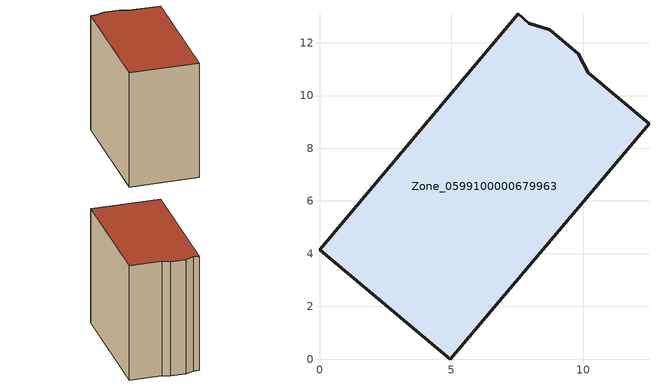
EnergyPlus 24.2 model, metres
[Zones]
Zone_0599100000679963
 floor ground (C_G): 12.5,8.93 4.95,0 0,4.16 7.53,13.1 7.94,12.75 8.73,12.49 9.81,11.58 10.2,10.86 z0
 wall outside (C_F): 4.95,0 12.5,8.93 10.2,10.86 9.81,11.58 8.73,12.49 7.94,12.75 7.53,13.1 0,4.16 4.95,0 z0:11.31
 roof outside (C_R): 9.81,11.58 8.73,12.49 7.94,12.75 7.53,13.1 0,4.16 4.95,0 12.5,8.93 10.2,10.86 z11.31
[BUILDING]
Pand.0599100000679963: North Axis=0; Terrain=City; Loads Convergence Tolerance Value=0.04; Temperature Convergence Tolerance Value=0.4; Solar Distribution=FullExterior; Maximum Number of Warmup Days=25; Minimum Number of Warmup Days=1
[Site:Location]
Rotterdam.The.Hague.AP_ZH_NLD Design_Conditions: Latitude=51.96; Longitude=4.45; Time Zone=1; Elevation=-4.5
[SITE:GROUNDTEMPERATURE:BUILDINGSURFACE]
18, 18, 18, 18, 18, 18, 18, 18, 18, 18, 18, 18
[MATERIAL] Thermal Absorptance=0.9; Solar Absorptance=0.7; Visible Absorptance=0.7
Name | Roughness | Thickness | Conductivity | Density | Specific Heat
G.TI.1946 | MediumSmooth | 0.15 | 1 | 540 | 1210
F.TI.1946 | Rough | 0.3 | 0.857143 | 1920 | 840
R.TI.1946 | MediumRough | 0.2 | 0.1 | 1500 | 1000
[CONSTRUCTION]
C_G: G.TI.1946
C_F: F.TI.1946
C_R: R.TI.1946
[ZONE]
Zone_0599100000679963: Type=1; Multiplier=1; Ceiling Height=Autocalculate; Volume=Autocalculate; Floor Area=autocalculate; Part of Total Floor Area=Yes
[ZONEINFILTRATION:DESIGNFLOWRATE]
Infil_Zone_0599100000679963: Zone or ZoneList or Space or SpaceList=Zone_0599100000679963; Schedule=AlwaysOn; Design Flow Rate Calculation Method=Flow/Area; Flow Rate per Floor Area=0.003; Constant Term Coefficient=1; Temperature Term Coefficient=0; Velocity Term Coefficient=0; Velocity Squared Term Coefficient=0
[HVACTEMPLATE:ZONE:IDEALLOADSAIRSYSTEM]
Zone_0599100000679963: Maximum Heating Supply Air Temperature=50; Minimum Cooling Supply Air Temperature=13; Maximum Heating Supply Air Humidity Ratio=0.0156; Minimum Cooling Supply Air Humidity Ratio=0.0077; Heating Limit=NoLimit; Cooling Limit=NoLimit; Dehumidification Control Type=ConstantSensibleHeatRatio; Cooling Sensible Heat Ratio=0.7; Dehumidification Setpoint=60; Humidification Control Type=None; Humidification Setpoint=30; Outdoor Air Method=None; Outdoor Air Flow Rate per Person=0.00944; Outdoor Air Flow Rate per Zone Floor Area=0; Outdoor Air Flow Rate per Zone=0; Demand Controlled Ventilation Type=None; Outdoor Air Economizer Type=NoEconomizer; Heat Recovery Type=None; Sensible Heat Recovery Effectiveness=0.7; Latent Heat Recovery Effectiveness=0.65
[ZONECONTROL:THERMOSTAT]
ThermostatControl_Zone_0599100000679963: Zone or ZoneList=Zone_0599100000679963; Control Type Schedule=DualSetpointControlType; Control 1=Thermostat_Zone_0599100000679963; Temperature Difference Between Cutout And Setpoint=0
[THERMOSTATSETPOINT:DUALSETPOINT]
Thermostat_Zone_0599100000679963: Heating Setpoint Temperature Schedule=HeatingSetpoint_Zone_0599100000679963; Cooling Setpoint Temperature Schedule=CoolingSetpoint_Zone_0599100000679963
[SCHEDULE:COMPACT]
HeatingSetpoint_Zone_0599100000679963: Through: 12/31, For: AllDays, Until: 24:00, 21
CoolingSetpoint_Zone_0599100000679963: Through: 12/31, For: AllDays, Until: 24:00, 24
DualSetpointControlType: Through: 12/31, For: AllDays, Until: 24:00, 4
AlwaysOn: Through: 12/31, For: AllDays, Until: 24:00, 1
